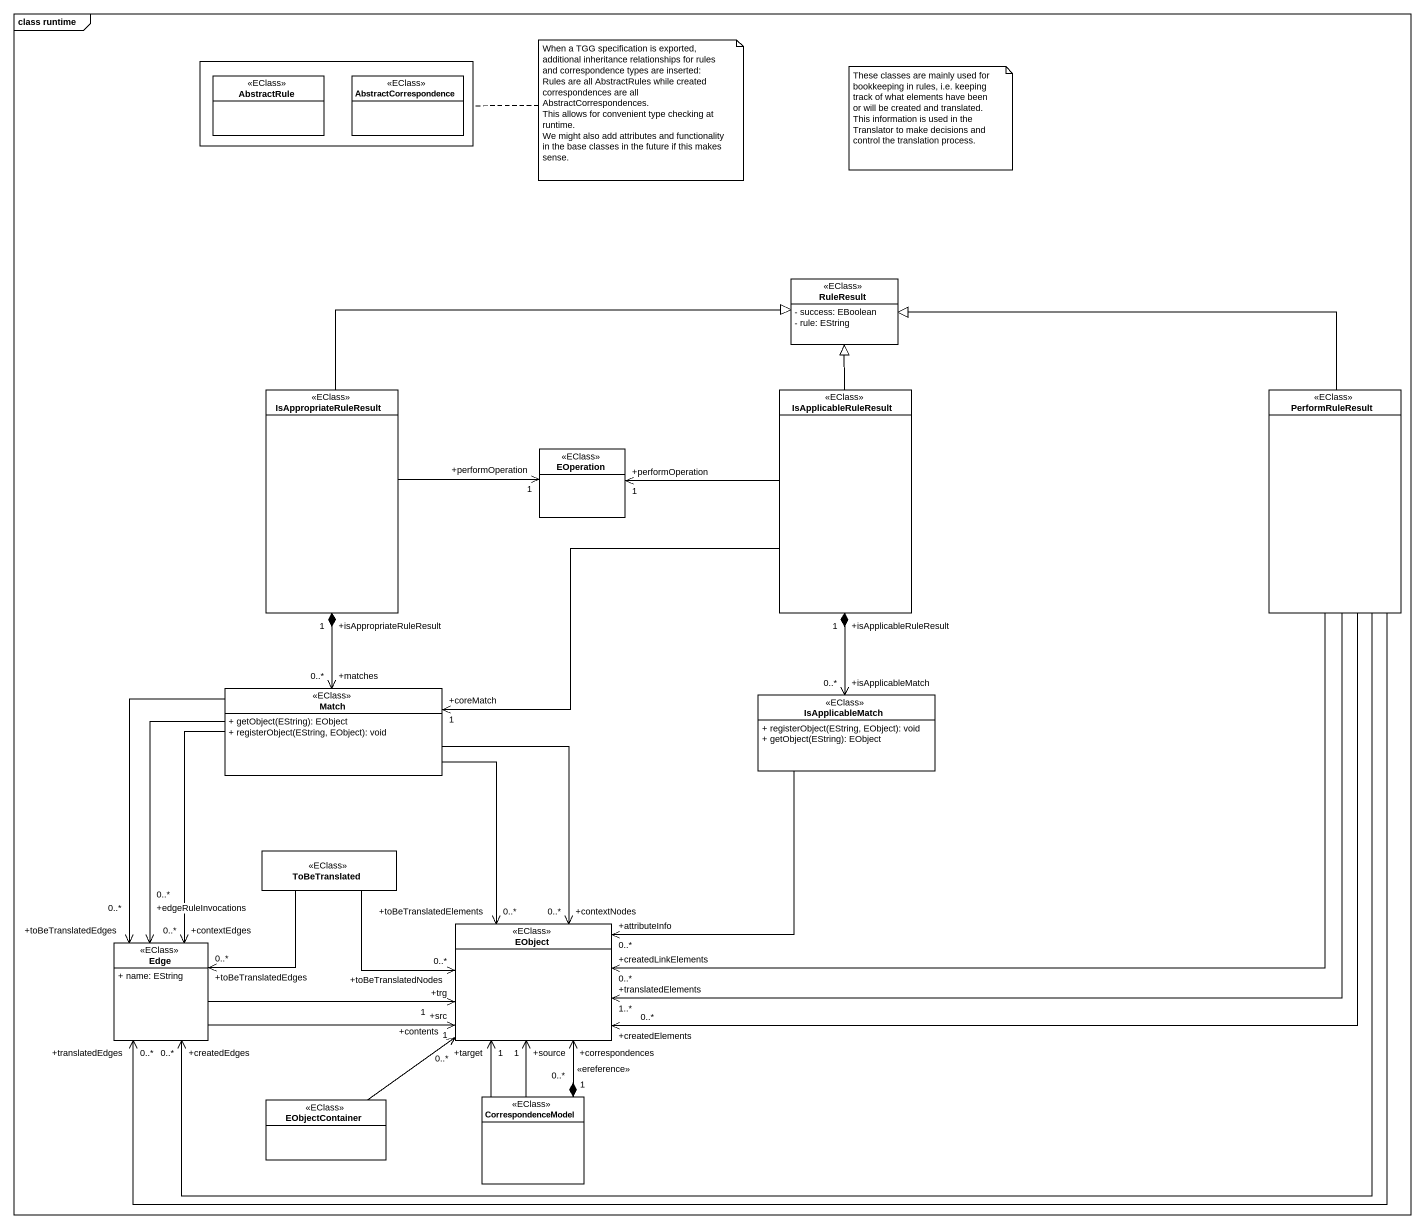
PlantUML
@startuml
mainframe class runtime
hide circle
hide empty members
skinparam classAttributeIconSize 0
rectangle " " as rectangle1 {
  class AbstractRule <<EClass>>
  class AbstractCorrespondence <<EClass>>
}
class RuleResult <<EClass>> {
  - success: EBoolean
  - rule: EString
}
class IsAppropriateRuleResult <<EClass>>
class IsApplicableRuleResult <<EClass>>
class PerformRuleResult <<EClass>>
class EOperation <<EClass>>
class Match <<EClass>> {
  + getObject(EString): EObject
  + registerObject(EString, EObject): void
}
class IsApplicableMatch <<EClass>> {
  + registerObject(EString, EObject): void
  + getObject(EString): EObject
}
class ToBeTranslated <<EClass>>
class EObject <<EClass>>
class Edge <<EClass>> {
  + name: EString
}
class EObjectContainer <<EClass>>
class CorrespondenceModel <<EClass>>
IsAppropriateRuleResult -right-|> RuleResult
IsAppropriateRuleResult -right-> "+performOperation\n1" EOperation
IsAppropriateRuleResult "+isAppropriateRuleResult\n1" *--> "+matches\n0..*" Match
IsApplicableRuleResult -up-|> RuleResult
IsApplicableRuleResult -left-> "+performOperation\n1" EOperation
IsApplicableRuleResult -left-> "+coreMatch\n1" Match
IsApplicableRuleResult "+isApplicableRuleResult\n1" *--> "+isApplicableMatch\n0..*" IsApplicableMatch
PerformRuleResult -left-|> RuleResult
PerformRuleResult -left-> "+translatedElements\n1..*" EObject
PerformRuleResult -left-> "+createdElements\n0..*" EObject
PerformRuleResult -left-> "+createdLinkElements\n0..*" EObject
PerformRuleResult -left-> "+createdEdges\n0..*" Edge
PerformRuleResult -left-> "+translatedEdges\n0..*" Edge
Match --> "+toBeTranslatedElements\n0..*" EObject
Match --> "+contextNodes\n0..*" EObject
Match --> "+contextEdges\n0..*" Edge
Match --> "+toBeTranslatedEdges\n0..*" Edge
Match --> "+edgeRuleInvocations\n0..*" Edge
IsApplicableMatch --> "+attributeInfo\n0..*" EObject
ToBeTranslated -right-> "+toBeTranslatedNodes\n0..*" EObject
ToBeTranslated --> "+toBeTranslatedEdges\n0..*" Edge
EObject "+src\n1" <-left- Edge
EObject "+trg\n1" <-left- Edge
EObject "+correspondences\n0..*" <--* "1" CorrespondenceModel : <<ereference>>
EObjectContainer -up-> "+contents\n0..*" EObject
CorrespondenceModel -up-> "+source\n1" EObject
CorrespondenceModel -up-> "+target\n1" EObject
note right of rectangle1
  When a TGG specification is exported, additional inheritance relationships for rules and correspondence types are inserted: Rules are all AbstractRules while created correspondences are all AbstractCorrespondences.
  This allows for convenient type checking at runtime.
  We might also add attributes and functionality in the base classes in the future if this makes sense.
end note
note as N2
  These classes are mainly used for bookkeeping in rules, i.e. keeping track of what elements have been or will be created and translated.
  This information is used in the Translator to make decisions and control the translation process.
end note
@enduml
